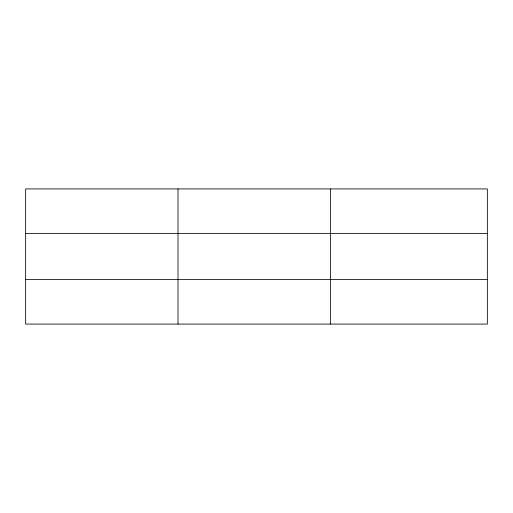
<?xml version="1.0" encoding="UTF-8"?>
<svg xmlns="http://www.w3.org/2000/svg" width="513" height="513" viewBox="0 0 513 513"><rect width="100%" height="100%" fill="white"/><g stroke="black" fill="none" stroke-linecap="round" stroke-linejoin="round"><path stroke-width="0.77" d="M178.011 188.925L178.011 324.075M330.372 188.925L330.372 324.075M487.35 279.476L487.35 324.075L25.65 324.075L25.65 188.925L487.35 188.925L487.35 279.476L25.65 279.476M25.65 233.524L487.35 233.524"/></g></svg>
